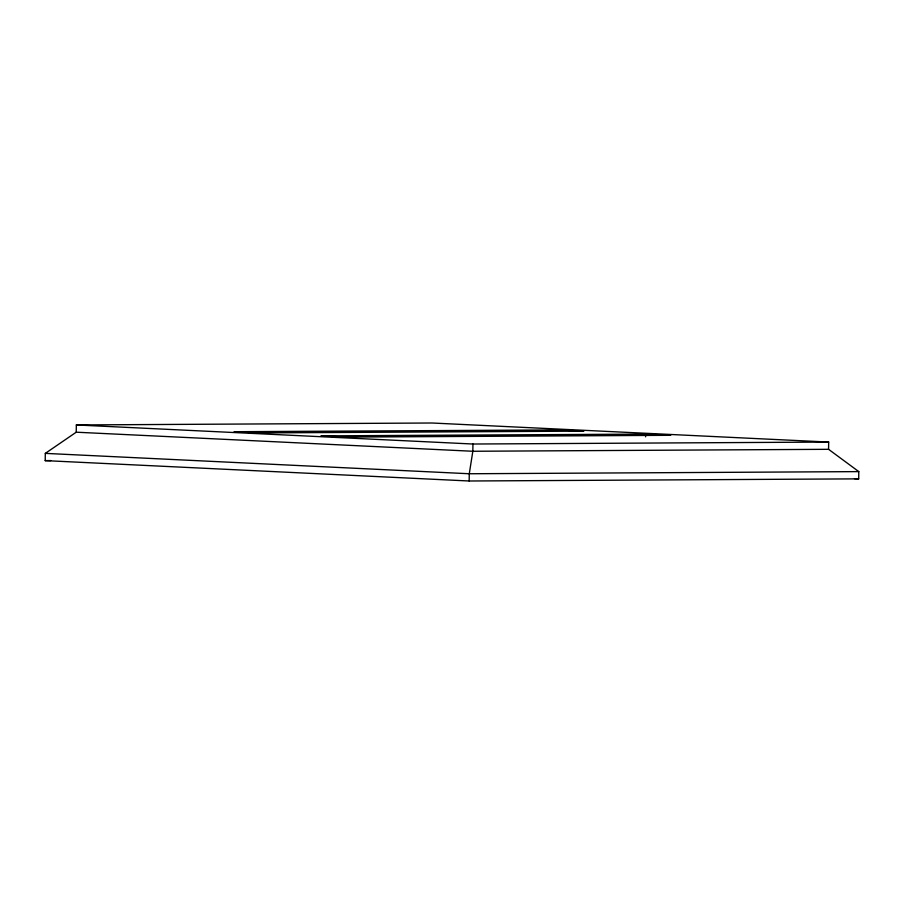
<?xml version="1.0" encoding="UTF-8"?>
<svg xmlns="http://www.w3.org/2000/svg" width="904" height="904" viewBox="0 0 904 904"><rect width="100%" height="100%" fill="white"/><g stroke="black" fill="none" stroke-linecap="round" stroke-linejoin="round"><path stroke-width="1.36" d="M45.2 460.622L45.313 453.379L76.23 432.202L472.837 451.265L828.561 449.311L858.8 471.617L858.687 478.86L469.165 480.996L45.2 460.622L50.85 460.588M76.23 432.202L76.343 424.959L432.067 423.004L828.674 442.067L828.561 449.311M469.165 480.996L469.278 473.752L472.837 451.265L472.95 444.022L76.343 424.959M645.603 436.813L645.648 434.101L320.92 435.886L345.995 437.084L670.723 435.31L645.648 434.101M472.95 444.022L828.674 442.067M858.8 471.617L469.278 473.752L45.313 453.379M854.461 478.657L858.687 478.86M558.808 429.931L234.068 431.705L259.143 432.914L583.882 431.129L558.808 429.931"/></g></svg>
